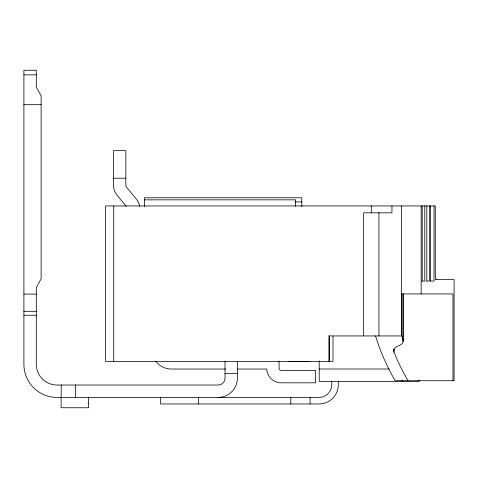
<?xml version="1.0" encoding="UTF-8"?>
<svg xmlns="http://www.w3.org/2000/svg" width="478" height="478" viewBox="0 0 478 478"><rect width="100%" height="100%" fill="white"/><g stroke="black" fill="none" stroke-linecap="round" stroke-linejoin="round"><path stroke-width="0.72" d="M403.163 293.928L403.163 341.495C402.333 346.544 394.099 345.283 393.741 350.75A20.494 8.353 3.8 0 0 394.021 352.143A945.12 385.083 3.8 0 0 407.991 380.715M23.9 74.861L36.298 74.861M23.9 104.688L41.12 104.688M113.441 178.216L125.839 178.216M144.428 199.846L295.631 199.846L295.631 206.209M295.099 201.907L301.815 201.907M435.607 279.636L454.1 279.636L454.1 380.715L395.127 380.715A960.099 391.183 3.8 0 1 386.29 363.782A961.867 391.906 3.8 0 1 375.565 335.944M421.859 281.082L424.781 281.082L424.781 205.94M426.484 281.082L429.399 281.082L429.399 205.94M430.331 281.082L434.024 281.082L434.024 205.94M23.9 294.089L36.298 294.089M23.9 311.309L36.298 311.309M23.9 315.247L36.298 315.247M288.909 361.428L307.503 361.428A11.711 11.711 0 0 0 309.338 361.284M225.712 369.04L171.297 369.04A19.287 19.287 0 0 1 155.697 361.093M237.638 369.04L266.712 369.04A14.465 14.465 0 0 0 281.16 382.818L315.6 382.818L315.6 370.42L281.16 370.42A2.067 2.067 0 0 1 279.092 368.353L279.092 361.033M319.214 369.004L389.355 369.004M225.024 373.659L237.423 373.659M87.97 403.617L88.645 403.617M126.317 206.46L117.038 195.149A15.84 15.84 0 0 1 113.441 185.1L113.441 150.666L125.839 150.666L125.839 185.1A3.442 3.442 0 0 0 126.622 187.286L136.361 199.159A15.84 15.84 0 0 1 139.696 206.323M403.163 341.495L402.04 335.944L328.924 335.944L328.924 361.362M452.959 380.715L452.959 293.928L401.418 293.928L401.418 335.944M430.63 205.94L430.63 281.082M426.812 205.94L426.812 281.082M422.188 205.94L422.188 281.082M421.16 205.94L421.16 293.928M419.087 379.944L419.087 381.402L319.214 381.402L319.214 360.824M403.02 293.928L403.02 340.605M401.634 205.94L401.634 335.944M394.021 349.161L394.021 352.143M393.741 349.275L393.741 350.75M391.948 205.94L391.948 212.824L363.656 212.824L363.656 335.944M378.935 212.626L378.935 335.944M371.286 205.94L371.286 212.824M338.328 380.996L338.328 384.676A19.287 19.287 0 0 1 319.041 403.964L160.62 403.964L160.62 397.421M332.987 336.052L332.987 361.362L105.489 361.362L105.489 205.94L435.285 205.94L435.273 272.741A6.925 1.01 -90 0 0 436.289 279.612M331.786 380.996L331.786 384.676A12.745 12.745 0 0 1 319.041 397.421L56.96 397.421A33.06 33.06 0 0 1 23.9 364.356L23.9 70.248L36.298 70.248L36.298 87.121L41.12 95.803L41.12 278.883L36.298 287.559L36.298 364.356A20.662 20.662 0 0 0 56.96 385.023L218.135 385.023A6.889 6.889 0 0 0 225.024 378.134L225.024 361.362M329.545 335.944L329.545 361.362M310.085 397.421L310.085 403.964M301.815 206.514L301.815 197.778L144.428 197.778L144.428 206.514M290.803 397.421L290.803 403.964M237.423 361.362L237.423 378.134A19.287 19.287 0 0 1 218.135 397.421M198.507 397.421L198.507 403.964M113.734 205.94L113.734 361.362M88.645 397.421L88.645 407.752L61.094 407.752L61.094 397.421M75.47 385.023L75.47 397.421M61.202 385.023L61.202 397.421M402.249 380.924A12.649 3.274 90 0 1 401.807 380.363"/></g></svg>
